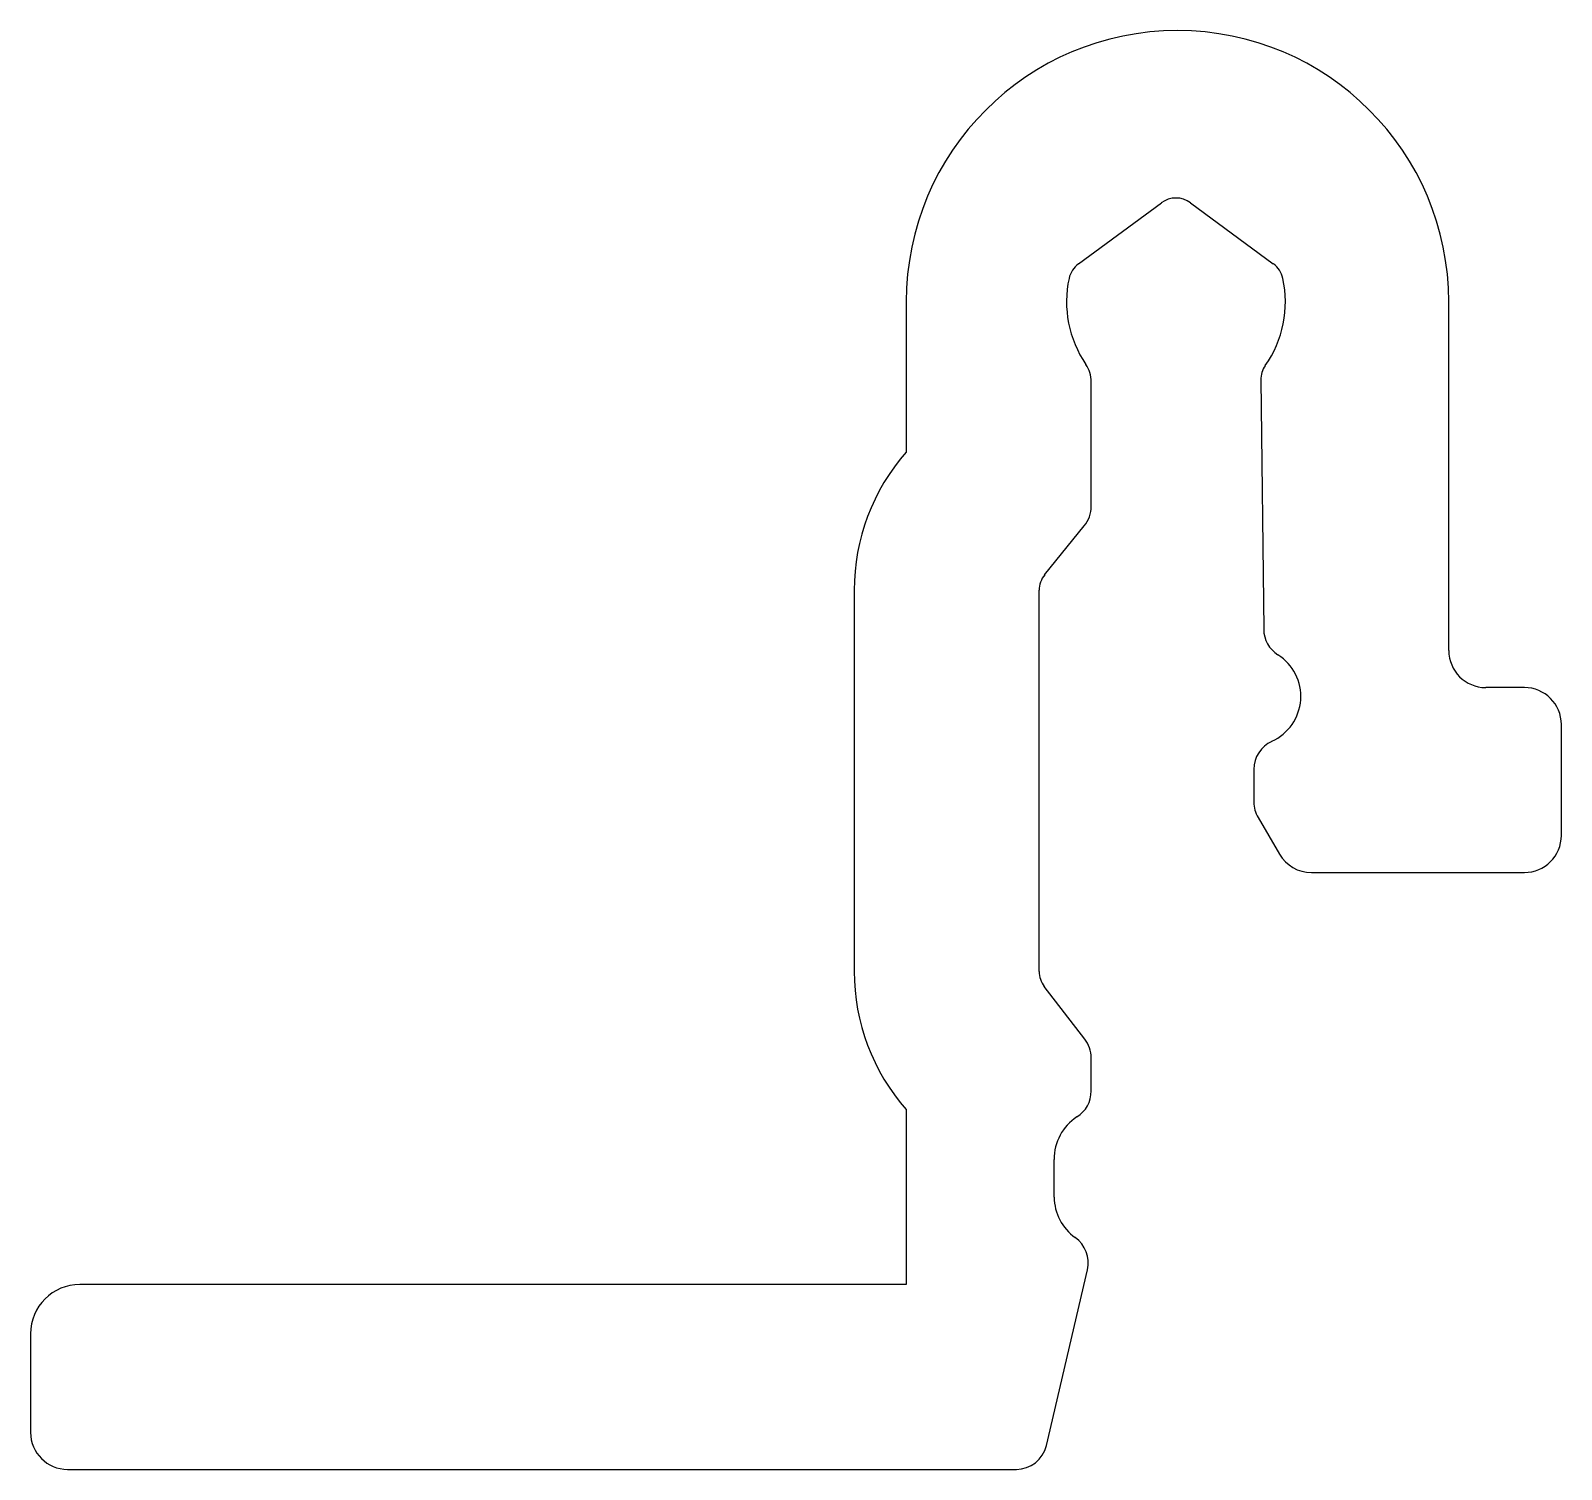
# Model space of a CAD drawing. Extents: x 1.7 to 14.1, y 1.6 to 13.2.
import ezdxf

# ---------------------------------------------------------------- set-up
doc = ezdxf.new("R2010")
doc.units = 0
doc.layers.get('0').update_dxf_attribs({"linetype": 'CONTINUOUS'})

msp = doc.modelspace()

# ---------------------------------------------------------------- linework, layer by layer
for p, q in [((10.22, 11.355), (10.892, 11.849)), ((11.129, 11.849), (11.8, 11.355)), ((8.823, 11.046), (8.823, 9.828)), ((13.223, 8.218), (13.223, 11.046)), ((10.323, 9.387), (10.323, 10.398)), ((11.698, 10.413), (11.722, 8.391)), ((9.945, 8.833), (10.267, 9.23)), ((8.401, 8.707), (8.401, 5.616)), ((9.901, 5.616), (9.901, 8.707)), ((13.836, 7.918), (13.523, 7.918)), ((14.136, 6.718), (14.136, 7.618)), ((11.642, 7.254), (11.642, 6.99)), ((11.676, 6.864), (11.85, 6.567)), ((12.109, 6.418), (13.836, 6.418)), ((10.271, 5.067), (9.942, 5.494)), ((10.323, 4.646), (10.323, 4.915)), ((8.823, 4.495), (8.823, 3.077)), ((10.023, 3.785), (10.023, 4.091)), ((9.96, 1.77), (10.292, 3.196)), ((8.823, 3.077), (2.121, 3.077)), ((1.721, 2.677), (1.721, 1.877)), ((2.021, 1.577), (9.716, 1.577))]:
    msp.add_line(p, q)
for centre, radius, start, end in [((11.023, 11.046), 2.2, 0, 180), ((11.01, 11.688), 0.2, 53.6489, 126.3511), ((10.339, 11.194), 0.2, 126.3511, 167.7781), ((11.682, 11.194), 0.2, 12.2219, 53.6489), ((11.023, 11.046), 0.9, 167.7781, 214.3012), ((10.998, 11.046), 0.9, 324.9032, 12.2219), ((10.073, 10.398), 0.25, 0, 34.3012), ((11.898, 10.413), 0.2, 144.9032, 180), ((10.101, 8.707), 1.7, 138.7354, 180), ((10.073, 9.387), 0.25, 320.9418, 0), ((10.101, 8.707), 0.2, 140.9418, 180), ((11.972, 8.394), 0.25, 180.6778, 237.5307), ((13.523, 8.218), 0.3, 180, 270), ((11.623, 7.846), 0.4, 294.4965, 57.5307), ((13.836, 7.618), 0.3, 0, 90), ((11.892, 7.254), 0.25, 114.4965, 180), ((11.892, 6.99), 0.25, 180, 210.2843), ((13.836, 6.718), 0.3, 270, 0), ((12.109, 6.718), 0.3, 210.2843, 270), ((10.101, 5.616), 1.7, 180, 221.2646), ((10.101, 5.616), 0.2, 180, 217.6111), ((10.073, 4.915), 0.25, 0, 37.6111), ((10.073, 4.646), 0.25, 302.579, 0), ((10.423, 4.098), 0.4, 122.579, 181.0495), ((10.423, 3.785), 0.4, 180, 234.8886), ((10.049, 3.253), 0.25, 346.865, 54.8886), ((2.121, 2.677), 0.4, 90, 180), ((2.021, 1.877), 0.3, 180, 270), ((9.716, 1.827), 0.25, 270, 346.865)]:
    msp.add_arc(centre, radius, start, end)

doc.saveas('drawing.dxf')
